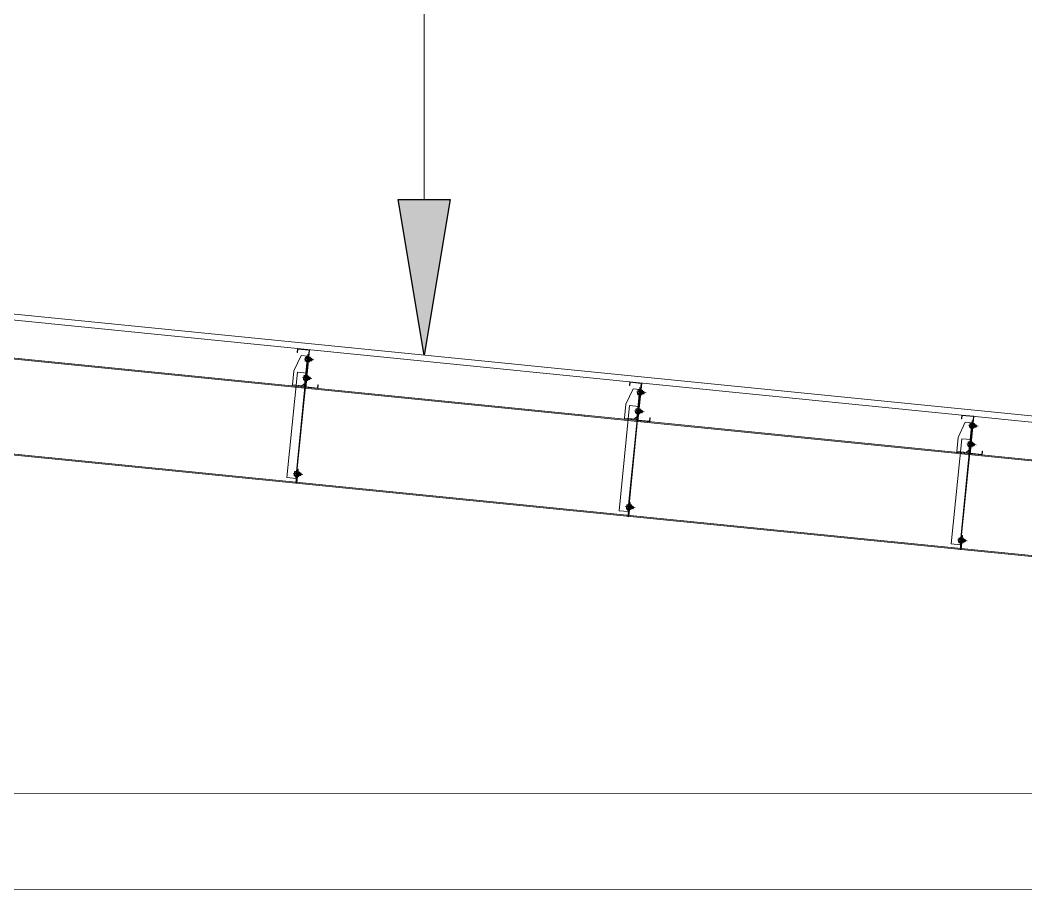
# Model space of a CAD drawing. Header units: millimetres. Extents: x 21 to 390, y 5 to 288.
# Drawn here: x 197.35 to 205.68, y 213.18 to 220.39 of the extents above; entities that cross this region are included whole.
import ezdxf

# ---------------------------------------------------------------- set-up
doc = ezdxf.new("R2010")
doc.units = ezdxf.units.MM
doc.header["$MEASUREMENT"] = 0
doc.layers.get('0').update_dxf_attribs({"linetype": 'CONTINUOUS'})

msp = doc.modelspace()

# ---------------------------------------------------------------- hatches: boundary and pattern name
msp.add_hatch(color=3).paths.add_polyline_path([(200.9143, 218.9018), (200.6993, 217.6116), (200.4843, 218.9018)])

# ---------------------------------------------------------------- linework, layer by layer
at = {"color": 3, "linetype": 'Continuous', "lineweight": 5}
msp.add_line((200.6993, 218.9018), (200.6993, 221.4728), dxfattribs=at)
at = {"color": 5, "linetype": 'Continuous', "lineweight": 5}
for p, q in [((174.6777, 220.2138), (214.4723, 216.2343)), ((174.7166, 220.1598), (214.4673, 216.1847))]:
    msp.add_line(p, q, dxfattribs=at)
at = {"color": 7, "linetype": 'Continuous', "lineweight": 5}
for p, q in [((175.1312, 219.8053), (202.0301, 217.1155)), ((175.8497, 218.9251), (213.3181, 215.1885)), ((199.7172, 217.3389), (199.749, 217.6566)), ((202.4683, 217.0638), (202.5001, 217.3814)), ((202.0301, 217.1155), (212.9759, 216.0209)), ((205.2194, 216.7887), (205.2511, 217.1063))]:
    msp.add_line(p, q, dxfattribs=at)
at = {"color": 1, "linetype": 'Continuous', "lineweight": 5}
for p, q in [((175.139, 219.7967), (202.0293, 217.1077)), ((175.8497, 218.9329), (213.3181, 215.1963)), ((202.025, 217.1081), (212.9789, 216.0127))]:
    msp.add_line(p, q, dxfattribs=at)
at = {"color": 7, "linetype": 'Continuous', "lineweight": 25}
for p, q in [((199.7166, 217.5675), (199.7194, 217.5954)), ((199.7179, 217.5719), (199.7204, 217.5905)), ((199.7194, 217.5905), (199.7214, 217.5998)), ((199.7204, 217.5873), (199.7529, 217.5905)), ((199.7214, 217.5988), (199.7322, 217.5998)), ((199.743, 217.5966), (199.7538, 217.5977)), ((199.7522, 217.5639), (199.7549, 217.5918)), ((199.7529, 217.5873), (199.7549, 217.5966)), ((199.7166, 217.5627), (199.7186, 217.5719)), ((199.7176, 217.5616), (199.7285, 217.5627)), ((199.7186, 217.5687), (199.7511, 217.5719)), ((199.7393, 217.5594), (199.7501, 217.5605)), ((199.7501, 217.5594), (199.7522, 217.5687)), ((199.7511, 217.5687), (199.7535, 217.5873)), ((199.7526, 217.5685), (199.7535, 217.5686)), ((199.7529, 217.5685), (199.7535, 217.571)), ((199.7533, 217.5699), (199.7548, 217.5755)), ((199.7535, 217.5685), (199.7548, 217.5699)), ((199.7537, 217.5681), (199.7568, 217.5799)), ((199.7542, 217.5696), (199.758, 217.5844)), ((199.7544, 217.5855), (199.7555, 217.5864)), ((199.7548, 217.5681), (199.7568, 217.5699)), ((199.7555, 217.5855), (199.7568, 217.5869)), ((199.7555, 217.5678), (199.7601, 217.5855)), ((199.7568, 217.5692), (199.7614, 217.5869)), ((199.7568, 217.5851), (199.7588, 217.5869)), ((199.7568, 217.5681), (199.758, 217.5696)), ((199.758, 217.5678), (199.7601, 217.5696)), ((199.7588, 217.5851), (199.7601, 217.5866)), ((199.7588, 217.5675), (199.7635, 217.5851)), ((199.7601, 217.5689), (199.7647, 217.5866)), ((199.7601, 217.5848), (199.7621, 217.5866)), ((199.7601, 217.5678), (199.7614, 217.5692)), ((199.7614, 217.5675), (199.7635, 217.5692)), ((199.7621, 217.5848), (199.7634, 217.5863)), ((199.7621, 217.5671), (199.7667, 217.5848)), ((199.7634, 217.5686), (199.768, 217.5863)), ((199.7634, 217.5845), (199.7654, 217.5863)), ((199.7635, 217.5675), (199.7647, 217.5689)), ((199.7647, 217.5671), (199.7667, 217.5689)), ((199.7654, 217.5845), (199.7667, 217.5859)), ((199.7654, 217.5738), (199.7682, 217.5845)), ((199.7667, 217.579), (199.7685, 217.5859)), ((199.7667, 217.5842), (199.7687, 217.5859)), ((199.7667, 217.5671), (199.768, 217.5686)), ((199.768, 217.5686), (199.7687, 217.5842)), ((199.768, 217.5686), (199.7704, 217.5762)), ((199.7687, 217.5762), (199.7704, 217.5842)), ((199.7011, 217.4125), (199.7038, 217.4404)), ((199.7025, 217.417), (199.7049, 217.4356)), ((199.7038, 217.4356), (199.7058, 217.4449)), ((199.7049, 217.4324), (199.7374, 217.4356)), ((199.7058, 217.4438), (199.7167, 217.4449)), ((199.7275, 217.4417), (199.7384, 217.4427)), ((199.7356, 217.4138), (199.738, 217.4324)), ((199.7367, 217.409), (199.7395, 217.4368)), ((199.7374, 217.4324), (199.7395, 217.4417)), ((199.7383, 217.4132), (199.7413, 217.425)), ((199.7387, 217.4146), (199.7426, 217.4294)), ((199.7389, 217.4305), (199.74, 217.4315)), ((199.74, 217.4305), (199.7413, 217.432)), ((199.74, 217.4128), (199.7447, 217.4305)), ((199.7413, 217.4143), (199.7459, 217.432)), ((199.7413, 217.4302), (199.7433, 217.432)), ((199.7433, 217.4302), (199.7446, 217.4316)), ((199.7433, 217.4125), (199.7479, 217.4302)), ((199.7446, 217.414), (199.7492, 217.4316)), ((199.7446, 217.4299), (199.7467, 217.4316)), ((199.7467, 217.4299), (199.7479, 217.4313)), ((199.7467, 217.4122), (199.7512, 217.4299)), ((199.7479, 217.4136), (199.7525, 217.4313)), ((199.7479, 217.4295), (199.7499, 217.4313)), ((199.7499, 217.4295), (199.7512, 217.431)), ((199.7499, 217.4188), (199.7527, 217.4295)), ((199.7512, 217.424), (199.753, 217.431)), ((199.7512, 217.4292), (199.7532, 217.431)), ((199.7525, 217.4136), (199.7532, 217.4292)), ((199.7532, 217.4212), (199.7548, 217.4292)), ((199.7011, 217.4077), (199.7031, 217.417)), ((199.7021, 217.4066), (199.713, 217.4077)), ((199.7031, 217.4138), (199.7356, 217.417)), ((199.7238, 217.4044), (199.7346, 217.4055)), ((199.7346, 217.4044), (199.7367, 217.4138)), ((199.7371, 217.4135), (199.738, 217.4136)), ((199.7374, 217.4135), (199.738, 217.4161)), ((199.7378, 217.415), (199.7393, 217.4205)), ((199.738, 217.4135), (199.7393, 217.415)), ((199.7393, 217.4132), (199.7413, 217.415)), ((199.7413, 217.4132), (199.7426, 217.4146)), ((199.7426, 217.4128), (199.7447, 217.4146)), ((199.7447, 217.4128), (199.7459, 217.4143)), ((199.7459, 217.4125), (199.7479, 217.4143)), ((199.7479, 217.4125), (199.7492, 217.414)), ((199.7492, 217.4122), (199.7512, 217.414)), ((199.7512, 217.4122), (199.7525, 217.4136)), ((199.7525, 217.4136), (199.7548, 217.4212)), ((202.4677, 217.2924), (202.4705, 217.3202)), ((202.4677, 217.2875), (202.4697, 217.2968)), ((202.4687, 217.2865), (202.4796, 217.2875)), ((202.469, 217.2968), (202.4715, 217.3154)), ((202.4697, 217.2936), (202.5022, 217.2968)), ((202.4705, 217.3154), (202.4725, 217.3248)), ((202.4715, 217.3122), (202.504, 217.3154)), ((202.4725, 217.3237), (202.4833, 217.3248)), ((202.4904, 217.2843), (202.5012, 217.2854)), ((202.4941, 217.3215), (202.505, 217.3226)), ((202.5012, 217.2843), (202.5033, 217.2936)), ((202.5022, 217.2936), (202.5046, 217.3122)), ((202.5033, 217.2888), (202.5061, 217.3167)), ((202.5037, 217.2934), (202.5046, 217.2934)), ((202.504, 217.3122), (202.5061, 217.3215)), ((202.504, 217.2934), (202.5046, 217.2959)), ((202.5044, 217.2948), (202.5059, 217.3003)), ((202.5046, 217.2934), (202.5059, 217.2948)), ((202.5048, 217.293), (202.5079, 217.3048)), ((202.5053, 217.2945), (202.5092, 217.3093)), ((202.5055, 217.3104), (202.5066, 217.3113)), ((202.5059, 217.293), (202.5079, 217.2948)), ((202.5066, 217.3104), (202.5079, 217.3118)), ((202.5066, 217.2927), (202.5112, 217.3104)), ((202.5079, 217.2941), (202.5125, 217.3118)), ((202.5079, 217.31), (202.5099, 217.3118)), ((202.5079, 217.293), (202.5092, 217.2945)), ((202.5092, 217.2927), (202.5112, 217.2945)), ((202.5099, 217.31), (202.5112, 217.3115)), ((202.5099, 217.2924), (202.5146, 217.31)), ((202.5112, 217.2938), (202.5158, 217.3115)), ((202.5112, 217.3097), (202.5132, 217.3115)), ((202.5112, 217.2927), (202.5125, 217.2941)), ((202.5125, 217.2924), (202.5146, 217.2941)), ((202.5132, 217.3097), (202.5145, 217.3111)), ((202.5132, 217.292), (202.5178, 217.3097)), ((202.5145, 217.2935), (202.5191, 217.3111)), ((202.5145, 217.3094), (202.5165, 217.3111)), ((202.5146, 217.2924), (202.5158, 217.2938)), ((202.5158, 217.292), (202.5178, 217.2938)), ((202.5165, 217.3094), (202.5178, 217.3108)), ((202.5165, 217.2986), (202.5194, 217.3094)), ((202.5178, 217.3039), (202.5196, 217.3108)), ((202.5178, 217.3091), (202.5199, 217.3108)), ((202.5178, 217.292), (202.5191, 217.2935)), ((202.5191, 217.2935), (202.5199, 217.3091)), ((202.5191, 217.2935), (202.5215, 217.301)), ((202.5199, 217.301), (202.5215, 217.3091)), ((202.4522, 217.1374), (202.4549, 217.1653)), ((202.4522, 217.1326), (202.4542, 217.1419)), ((202.4532, 217.1315), (202.4641, 217.1326)), ((202.4536, 217.1419), (202.456, 217.1605)), ((202.4542, 217.1386), (202.4867, 217.1419)), ((202.4549, 217.1605), (202.4569, 217.1698)), ((202.456, 217.1573), (202.4885, 217.1605)), ((202.4569, 217.1687), (202.4678, 217.1698)), ((202.4749, 217.1294), (202.4857, 217.1304)), ((202.4786, 217.1665), (202.4895, 217.1676)), ((202.4857, 217.1294), (202.4878, 217.1386)), ((202.4867, 217.1386), (202.4891, 217.1573)), ((202.4878, 217.1338), (202.4906, 217.1617)), ((202.4882, 217.1384), (202.4891, 217.1385)), ((202.4885, 217.1573), (202.4906, 217.1665)), ((202.4885, 217.1384), (202.4891, 217.1409)), ((202.4889, 217.1398), (202.4904, 217.1454)), ((202.4891, 217.1384), (202.4904, 217.1398)), ((202.4894, 217.1381), (202.4924, 217.1498)), ((202.4898, 217.1395), (202.4937, 217.1543)), ((202.49, 217.1554), (202.4911, 217.1564)), ((202.4904, 217.1381), (202.4924, 217.1398)), ((202.4911, 217.1554), (202.4924, 217.1569)), ((202.4911, 217.1377), (202.4958, 217.1554)), ((202.4924, 217.1392), (202.497, 217.1569)), ((202.4924, 217.1551), (202.4944, 217.1569)), ((202.4924, 217.1381), (202.4937, 217.1395)), ((202.4937, 217.1377), (202.4958, 217.1395)), ((202.4944, 217.1551), (202.4957, 217.1565)), ((202.4944, 217.1374), (202.499, 217.1551)), ((202.4957, 217.1388), (202.5003, 217.1565)), ((202.4957, 217.1548), (202.4978, 217.1565)), ((202.4958, 217.1377), (202.497, 217.1392)), ((202.497, 217.1374), (202.499, 217.1392)), ((202.4978, 217.1548), (202.499, 217.1562)), ((202.4978, 217.1371), (202.5023, 217.1548)), ((202.499, 217.1385), (202.5036, 217.1562)), ((202.499, 217.1544), (202.501, 217.1562)), ((202.499, 217.1374), (202.5003, 217.1388)), ((202.5003, 217.1371), (202.5023, 217.1388)), ((202.501, 217.1544), (202.5023, 217.1559)), ((202.501, 217.1437), (202.5038, 217.1544)), ((202.5023, 217.1489), (202.5041, 217.1559)), ((202.5023, 217.1541), (202.5043, 217.1559)), ((202.5023, 217.1371), (202.5036, 217.1385)), ((202.5036, 217.1385), (202.5043, 217.1541)), ((202.5036, 217.1385), (202.5059, 217.1461)), ((202.5043, 217.1461), (202.5059, 217.1541)), ((205.2188, 217.0172), (205.2216, 217.0451)), ((205.2188, 217.0124), (205.2208, 217.0218)), ((205.2198, 217.0113), (205.2307, 217.0124)), ((205.2201, 217.0218), (205.2226, 217.0403)), ((205.2208, 217.0185), (205.2533, 217.0218)), ((205.2216, 217.0403), (205.2236, 217.0496)), ((205.2226, 217.0371), (205.2552, 217.0403)), ((205.2236, 217.0485), (205.2344, 217.0496)), ((205.2415, 217.0092), (205.2524, 217.0103)), ((205.2452, 217.0464), (205.2561, 217.0475)), ((205.2524, 217.0092), (205.2544, 217.0185)), ((205.2533, 217.0185), (205.2557, 217.0371)), ((205.2544, 217.0137), (205.2572, 217.0416)), ((205.2548, 217.0182), (205.2557, 217.0183)), ((205.2551, 217.0182), (205.2557, 217.0208)), ((205.2552, 217.0371), (205.2572, 217.0464)), ((205.2555, 217.0197), (205.257, 217.0252)), ((205.2557, 217.0182), (205.257, 217.0197)), ((205.2559, 217.0179), (205.259, 217.0297)), ((205.2564, 217.0194), (205.2603, 217.0342)), ((205.2566, 217.0353), (205.2578, 217.0362)), ((205.257, 217.0179), (205.259, 217.0197)), ((205.2578, 217.0353), (205.259, 217.0367)), ((205.2578, 217.0176), (205.2623, 217.0353)), ((205.259, 217.019), (205.2636, 217.0367)), ((205.259, 217.0349), (205.261, 217.0367)), ((205.259, 217.0179), (205.2603, 217.0194)), ((205.2603, 217.0176), (205.2623, 217.0194)), ((205.261, 217.0349), (205.2623, 217.0364)), ((205.261, 217.0172), (205.2657, 217.0349)), ((205.2623, 217.0187), (205.2669, 217.0364)), ((205.2623, 217.0346), (205.2643, 217.0364)), ((205.2623, 217.0176), (205.2636, 217.019)), ((205.2636, 217.0172), (205.2657, 217.019)), ((205.2643, 217.0346), (205.2656, 217.036)), ((205.2643, 217.0169), (205.2689, 217.0346)), ((205.2656, 217.0184), (205.2702, 217.036)), ((205.2656, 217.0343), (205.2677, 217.036)), ((205.2657, 217.0172), (205.2669, 217.0187)), ((205.2669, 217.0169), (205.2689, 217.0187)), ((205.2677, 217.0343), (205.2689, 217.0357)), ((205.2677, 217.0236), (205.2705, 217.0343)), ((205.2689, 217.0287), (205.2707, 217.0357)), ((205.2689, 217.0339), (205.271, 217.0357)), ((205.2689, 217.0169), (205.2702, 217.0184)), ((205.2702, 217.0184), (205.271, 217.0339)), ((205.2702, 217.0184), (205.2726, 217.0259)), ((205.271, 217.0259), (205.2726, 217.0339)), ((205.2033, 216.8623), (205.206, 216.8902)), ((205.2033, 216.8575), (205.2053, 216.8668)), ((205.2043, 216.8564), (205.2152, 216.8575)), ((205.2047, 216.8668), (205.2071, 216.8854)), ((205.2053, 216.8635), (205.2378, 216.8668)), ((205.206, 216.8854), (205.2081, 216.8947)), ((205.2071, 216.8821), (205.2396, 216.8854)), ((205.2081, 216.8936), (205.2189, 216.8947)), ((205.226, 216.8543), (205.2369, 216.8553)), ((205.2297, 216.8914), (205.2406, 216.8925)), ((205.2369, 216.8543), (205.2389, 216.8635)), ((205.2378, 216.8635), (205.2403, 216.8821)), ((205.2389, 216.8587), (205.2417, 216.8866)), ((205.2393, 216.8633), (205.2402, 216.8634)), ((205.2396, 216.8821), (205.2417, 216.8914)), ((205.2396, 216.8633), (205.2402, 216.8658)), ((205.24, 216.8647), (205.2415, 216.8703)), ((205.2402, 216.8633), (205.2415, 216.8647)), ((205.2405, 216.863), (205.2435, 216.8748)), ((205.2409, 216.8644), (205.2448, 216.8792)), ((205.2411, 216.8803), (205.2422, 216.8813)), ((205.2415, 216.863), (205.2435, 216.8647)), ((205.2422, 216.8803), (205.2435, 216.8817)), ((205.2422, 216.8626), (205.2469, 216.8803)), ((205.2435, 216.8641), (205.2481, 216.8817)), ((205.2435, 216.88), (205.2455, 216.8817)), ((205.2435, 216.863), (205.2448, 216.8644)), ((205.2448, 216.8626), (205.2469, 216.8644)), ((205.2455, 216.88), (205.2468, 216.8814)), ((205.2455, 216.8623), (205.2501, 216.88)), ((205.2468, 216.8637), (205.2514, 216.8814)), ((205.2468, 216.8797), (205.2489, 216.8814)), ((205.2469, 216.8626), (205.2481, 216.8641)), ((205.2481, 216.8623), (205.2501, 216.8641)), ((205.2489, 216.8797), (205.2501, 216.8811)), ((205.2489, 216.862), (205.2534, 216.8797)), ((205.2501, 216.8634), (205.2547, 216.8811)), ((205.2501, 216.8793), (205.2521, 216.8811)), ((205.2501, 216.8623), (205.2514, 216.8637)), ((205.2514, 216.862), (205.2534, 216.8637)), ((205.2521, 216.8793), (205.2534, 216.8807)), ((205.2521, 216.8686), (205.2549, 216.8793)), ((205.2534, 216.8738), (205.2552, 216.8807)), ((205.2534, 216.879), (205.2555, 216.8807)), ((205.2534, 216.862), (205.2547, 216.8634)), ((205.2547, 216.8634), (205.2555, 216.879)), ((205.2547, 216.8634), (205.257, 216.871)), ((205.2555, 216.871), (205.257, 216.879)), ((199.6247, 216.6182), (199.6275, 216.6461)), ((199.6247, 216.6134), (199.6267, 216.6227)), ((199.6258, 216.6123), (199.6367, 216.6134)), ((199.6261, 216.6227), (199.6286, 216.6412)), ((199.6267, 216.6193), (199.6609, 216.6227)), ((199.6275, 216.6412), (199.6295, 216.6506)), ((199.6286, 216.6379), (199.6627, 216.6412)), ((199.6295, 216.6495), (199.6404, 216.6506)), ((199.6491, 216.61), (199.6599, 216.611)), ((199.6528, 216.6471), (199.6637, 216.6482)), ((199.6599, 216.61), (199.6619, 216.6193)), ((199.6609, 216.6193), (199.6633, 216.6379)), ((199.6619, 216.6145), (199.6648, 216.6423)), ((199.6624, 216.619), (199.6633, 216.6191)), ((199.6627, 216.6379), (199.6648, 216.6471)), ((199.6627, 216.619), (199.6633, 216.6216)), ((199.6631, 216.6205), (199.6645, 216.626)), ((199.6633, 216.619), (199.6645, 216.6205)), ((199.6635, 216.6187), (199.6666, 216.6305)), ((199.664, 216.6201), (199.6679, 216.6349)), ((199.6642, 216.636), (199.6653, 216.637)), ((199.6645, 216.6187), (199.6666, 216.6205)), ((199.6653, 216.636), (199.6665, 216.6375)), ((199.6653, 216.6184), (199.6699, 216.636)), ((199.6665, 216.6198), (199.6712, 216.6375)), ((199.6665, 216.6357), (199.6686, 216.6375)), ((199.6666, 216.6187), (199.6679, 216.6201)), ((199.6679, 216.6184), (199.6699, 216.6201)), ((199.6686, 216.6357), (199.6699, 216.6372)), ((199.6686, 216.618), (199.6732, 216.6357)), ((199.6699, 216.6195), (199.6744, 216.6372)), ((199.6699, 216.6354), (199.6719, 216.6372)), ((199.6699, 216.6184), (199.6712, 216.6198)), ((199.6712, 216.618), (199.6732, 216.6198)), ((199.6719, 216.6354), (199.6731, 216.6368)), ((199.6719, 216.6177), (199.6765, 216.6354)), ((199.6731, 216.6191), (199.6778, 216.6368)), ((199.6731, 216.635), (199.6752, 216.6368)), ((199.6732, 216.618), (199.6744, 216.6195)), ((199.6744, 216.6177), (199.6765, 216.6195)), ((199.6752, 216.635), (199.6765, 216.6365)), ((199.6752, 216.6243), (199.678, 216.635)), ((199.6765, 216.6295), (199.6783, 216.6365)), ((199.6765, 216.6347), (199.6785, 216.6365)), ((199.6765, 216.6177), (199.6778, 216.6191)), ((199.6778, 216.6191), (199.6785, 216.6347)), ((199.6778, 216.6191), (199.6801, 216.6267)), ((199.6785, 216.6267), (199.6801, 216.6347)), ((202.3758, 216.3431), (202.3786, 216.3709)), ((202.3758, 216.3382), (202.3778, 216.3476)), ((202.3772, 216.3476), (202.3797, 216.3661)), ((202.3778, 216.3441), (202.412, 216.3476)), ((202.3786, 216.3661), (202.3807, 216.3755)), ((202.3797, 216.3627), (202.4138, 216.3661)), ((202.3807, 216.3744), (202.3915, 216.3755)), ((202.4039, 216.372), (202.4148, 216.3731)), ((202.411, 216.3349), (202.4131, 216.3441)), ((202.412, 216.3441), (202.4144, 216.3627)), ((202.4131, 216.3393), (202.4159, 216.3672)), ((202.4135, 216.3439), (202.4144, 216.344)), ((202.4138, 216.3627), (202.4159, 216.372)), ((202.4138, 216.3439), (202.4144, 216.3464)), ((202.4142, 216.3453), (202.4156, 216.3509)), ((202.4144, 216.3439), (202.4156, 216.3453)), ((202.4146, 216.3436), (202.4177, 216.3554)), ((202.4151, 216.345), (202.419, 216.3598)), ((202.4153, 216.3609), (202.4164, 216.3619)), ((202.4156, 216.3436), (202.4177, 216.3453)), ((202.4164, 216.3609), (202.4176, 216.3624)), ((202.4164, 216.3433), (202.421, 216.3609)), ((202.4176, 216.3447), (202.4223, 216.3624)), ((202.4176, 216.3606), (202.4197, 216.3624)), ((202.4177, 216.3436), (202.419, 216.345)), ((202.419, 216.3433), (202.421, 216.345)), ((202.4197, 216.3606), (202.421, 216.362)), ((202.4197, 216.3429), (202.4243, 216.3606)), ((202.421, 216.3443), (202.4255, 216.362)), ((202.421, 216.3603), (202.423, 216.362)), ((202.421, 216.3433), (202.4223, 216.3447)), ((202.4223, 216.3429), (202.4243, 216.3447)), ((202.423, 216.3603), (202.4243, 216.3617)), ((202.423, 216.3426), (202.4276, 216.3603)), ((202.4243, 216.344), (202.4289, 216.3617)), ((202.4243, 216.3599), (202.4263, 216.3617)), ((202.4243, 216.3429), (202.4255, 216.3443)), ((202.4255, 216.3426), (202.4276, 216.3443)), ((202.4263, 216.3599), (202.4276, 216.3614)), ((202.4263, 216.3492), (202.4291, 216.3599)), ((202.4276, 216.3544), (202.4294, 216.3614)), ((202.4276, 216.3596), (202.4296, 216.3614)), ((202.4276, 216.3426), (202.4289, 216.344)), ((202.4289, 216.344), (202.4296, 216.3596)), ((202.4289, 216.344), (202.4312, 216.3516)), ((202.4296, 216.3516), (202.4312, 216.3596)), ((202.3769, 216.3372), (202.3878, 216.3382)), ((202.4002, 216.3349), (202.411, 216.3359)), ((205.1269, 216.0679), (205.1297, 216.0959)), ((205.1283, 216.0725), (205.1308, 216.0911)), ((205.1297, 216.0911), (205.1318, 216.1003)), ((205.1308, 216.0876), (205.1649, 216.0911)), ((205.1318, 216.0992), (205.1426, 216.1003)), ((205.155, 216.0969), (205.1659, 216.098)), ((205.1642, 216.0642), (205.167, 216.0921)), ((205.1649, 216.0876), (205.167, 216.0969)), ((205.1269, 216.0631), (205.129, 216.0725)), ((205.128, 216.0621), (205.1389, 216.0631)), ((205.129, 216.069), (205.1631, 216.0725)), ((205.1513, 216.0597), (205.1621, 216.0608)), ((205.1621, 216.0597), (205.1642, 216.069)), ((205.1631, 216.069), (205.1655, 216.0876)), ((205.1646, 216.0688), (205.1655, 216.0689)), ((205.1649, 216.0688), (205.1655, 216.0713)), ((205.1653, 216.0702), (205.1667, 216.0758)), ((205.1655, 216.0688), (205.1667, 216.0702)), ((205.1657, 216.0685), (205.1688, 216.0803)), ((205.1662, 216.0699), (205.1701, 216.0847)), ((205.1664, 216.0858), (205.1675, 216.0868)), ((205.1667, 216.0685), (205.1688, 216.0702)), ((205.1675, 216.0858), (205.1687, 216.0872)), ((205.1675, 216.0681), (205.1721, 216.0858)), ((205.1687, 216.0696), (205.1734, 216.0872)), ((205.1687, 216.0855), (205.1708, 216.0872)), ((205.1688, 216.0685), (205.1701, 216.0699)), ((205.1701, 216.0681), (205.1721, 216.0699)), ((205.1708, 216.0855), (205.1721, 216.0869)), ((205.1708, 216.0678), (205.1754, 216.0855)), ((205.1721, 216.0693), (205.1766, 216.0869)), ((205.1721, 216.0852), (205.1741, 216.0869)), ((205.1721, 216.0681), (205.1734, 216.0696)), ((205.1734, 216.0678), (205.1754, 216.0696)), ((205.1741, 216.0852), (205.1754, 216.0866)), ((205.1741, 216.0675), (205.1787, 216.0852)), ((205.1754, 216.0689), (205.18, 216.0866)), ((205.1754, 216.0848), (205.1774, 216.0866)), ((205.1754, 216.0678), (205.1766, 216.0693)), ((205.1766, 216.0675), (205.1787, 216.0693)), ((205.1774, 216.0848), (205.1787, 216.0863)), ((205.1774, 216.0741), (205.1802, 216.0848)), ((205.1787, 216.0793), (205.1805, 216.0863)), ((205.1787, 216.0845), (205.1807, 216.0863)), ((205.1787, 216.0675), (205.18, 216.0689)), ((205.18, 216.0689), (205.1807, 216.0845)), ((205.18, 216.0689), (205.1823, 216.0765)), ((205.1807, 216.0765), (205.1823, 216.0845))]:
    msp.add_line(p, q, dxfattribs=at)
at = {"color": 254, "linetype": 'Continuous', "lineweight": 9, "true_color": 0xdcdcdc}
for p, q in [((199.7847, 217.5747), (199.705, 217.5827)), ((199.7692, 217.4198), (199.6895, 217.4278)), ((202.5358, 217.2996), (202.4561, 217.3076)), ((202.5203, 217.1447), (202.4406, 217.1526)), ((205.2869, 217.0245), (205.2072, 217.0325)), ((205.2714, 216.8696), (205.1917, 216.8775)), ((199.6945, 216.6253), (199.6132, 216.6334)), ((202.4456, 216.3502), (202.3643, 216.3583)), ((205.1967, 216.0751), (205.1155, 216.0832))]:
    msp.add_line(p, q, dxfattribs=at)
at = {"color": 11, "linetype": 'Continuous', "lineweight": 15}
for p, q in [((199.649, 217.4709), (199.5618, 216.5994)), ((199.7218, 217.4636), (199.6346, 216.5921)), ((199.7265, 217.4632), (199.6393, 216.5917)), ((199.7265, 217.4632), (199.649, 217.4709)), ((202.4001, 217.1958), (202.3129, 216.3243)), ((202.4729, 217.1885), (202.3858, 216.317)), ((202.4776, 217.1881), (202.3904, 216.3166)), ((202.4776, 217.1881), (202.4001, 217.1958)), ((205.1512, 216.9207), (205.064, 216.0492)), ((205.224, 216.9134), (205.1369, 216.0419)), ((205.2287, 216.913), (205.1415, 216.0415)), ((205.2287, 216.913), (205.1512, 216.9207)), ((199.6393, 216.5917), (199.5618, 216.5994)), ((202.3904, 216.3166), (202.3129, 216.3243)), ((205.1415, 216.0415), (205.064, 216.0492))]:
    msp.add_line(p, q, dxfattribs=at)
at = {"color": 3, "linetype": 'Continuous', "lineweight": -2}
msp.add_lwpolyline([(200.9143, 218.9018), (200.6993, 217.6116), (200.4843, 218.9018)], close=True, dxfattribs=at)
at = {"color": 2, "linetype": 'Continuous', "lineweight": 15}
for points in [[(199.742, 217.6181), (199.7164, 217.3625), (199.7107, 217.352), (199.6994, 217.3485), (199.6064, 217.3578), (199.6072, 217.3656), (199.7001, 217.3563), (199.7058, 217.358), (199.7086, 217.3632), (199.7342, 217.6189)], [(199.6188, 217.4818), (199.6784, 217.6088), (199.7327, 217.6034), (199.7102, 217.3787), (199.6846, 217.3578), (199.6072, 217.3656)], [(202.4931, 217.343), (202.4675, 217.0874), (202.4618, 217.0769), (202.4505, 217.0734), (202.3575, 217.0827), (202.3583, 217.0904), (202.4512, 217.0812), (202.4569, 217.0829), (202.4598, 217.0881), (202.4853, 217.3438)], [(202.3699, 217.2067), (202.4295, 217.3337), (202.4838, 217.3283), (202.4613, 217.1036), (202.4357, 217.0827), (202.3583, 217.0904)], [(205.2442, 217.0679), (205.2186, 216.8122), (205.2129, 216.8017), (205.2016, 216.7983), (205.1086, 216.8076), (205.1094, 216.8153), (205.2023, 216.806), (205.208, 216.8078), (205.2109, 216.813), (205.2364, 217.0687)], [(205.121, 216.9315), (205.1806, 217.0586), (205.2349, 217.0532), (205.2124, 216.8285), (205.1869, 216.8076), (205.1094, 216.8153)]]:
    msp.add_lwpolyline(points, close=True, dxfattribs=at)
at = {"color": 1, "linetype": 'Continuous', "lineweight": 15}
for points in [[(199.6497, 217.6352), (199.6525, 217.6631), (199.7455, 217.6538), (199.7148, 217.347), (199.8171, 217.3368), (199.8202, 217.3677), (199.8171, 217.368), (199.8143, 217.3401), (199.7183, 217.3498), (199.749, 217.6566), (199.6497, 217.6665), (199.6467, 217.6355)], [(202.4008, 217.3601), (202.4037, 217.388), (202.4966, 217.3787), (202.4659, 217.0718), (202.5682, 217.0616), (202.5713, 217.0926), (202.5682, 217.0929), (202.5654, 217.065), (202.4694, 217.0746), (202.5001, 217.3814), (202.4008, 217.3914), (202.3978, 217.3604)], [(205.1519, 217.085), (205.1548, 217.1128), (205.2477, 217.1036), (205.217, 216.7968), (205.3193, 216.7865), (205.3224, 216.8175), (205.3193, 216.8178), (205.3165, 216.7899), (205.2205, 216.7995), (205.2511, 217.1063), (205.1519, 217.1163), (205.1489, 217.0853)]]:
    msp.add_lwpolyline(points, close=True, dxfattribs=at)
at = {"color": 7, "linetype": 'Continuous', "lineweight": 5}
for points in [[(199.6548, 216.6684), (199.6432, 216.5522), (199.6354, 216.5529), (199.6471, 216.6691)], [(202.4059, 216.3933), (202.3943, 216.277), (202.3865, 216.2778), (202.3982, 216.3941)], [(205.157, 216.1181), (205.1454, 216.0019), (205.1376, 216.0027), (205.1493, 216.1189)]]:
    msp.add_lwpolyline(points, close=True, dxfattribs=at)
at = {"color": 2, "linetype": 'Continuous', "lineweight": 5}
msp.add_lwpolyline([(178.3678, 213.1889), (211.2104, 213.1849), (212.1982, 213.5824), (212.9102, 213.5824), (212.9102, 213.9837), (176.3642, 213.9877), (176.3642, 213.5819), (176.7503, 213.5829)], close=True, dxfattribs=at)

doc.saveas('drawing.dxf')
